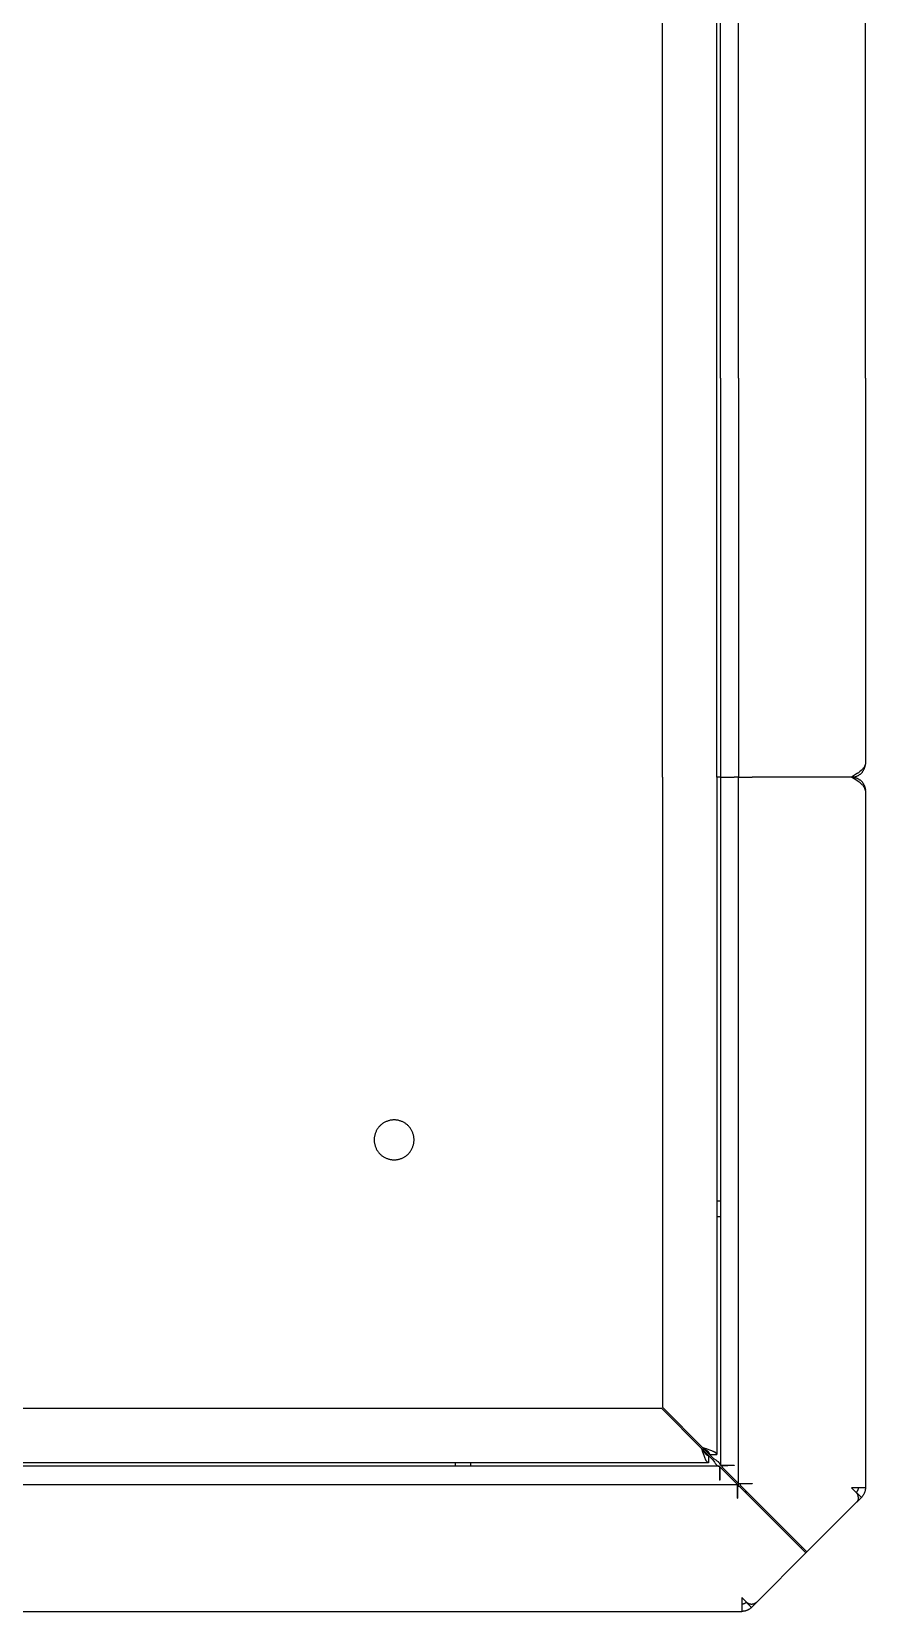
# Model space of a CAD drawing. Header units: millimetres. Extents: x -1246 to 2331, y -493 to 2006.
# Drawn here: x 851.2 to 1081.2, y -0.1 to 435.4 of the extents above; entities that cross this region are included whole.
import ezdxf

# ---------------------------------------------------------------- set-up
doc = ezdxf.new("R2010")
doc.units = ezdxf.units.MM
doc.header["$MEASUREMENT"] = 0
doc.layers.add('Utwórz2D linie widoczne', color=7, linetype='Continuous', true_color=0x000000)

msp = doc.modelspace()

# ---------------------------------------------------------------- linework, layer by layer
at = {"layer": 'Utwórz2D linie widoczne'}
for p, q in [((1025.21, 229.91), (1025.21, 669.92)), ((1040.21, 229.91), (1040.21, 669.92)), ((1041.22, 339.91), (1041.22, 449.92)), ((1046.22, 339.91), (1046.22, 449.92)), ((1081.22, 339.91), (1081.22, 449.92)), ((1041.22, 339.91), (1041.22, 229.91)), ((1046.22, 339.91), (1046.22, 229.91)), ((1081.22, 339.91), (1081.22, 233.71)), ((1079.04, 230.98), (1078.23, 230.44)), ((1079.04, 230.98), (1079.37, 231.22)), ((1079.59, 231.39), (1079.37, 231.22)), ((1079.81, 231.56), (1079.59, 231.39)), ((1080.02, 231.74), (1079.81, 231.56)), ((1079.82, 230.77), (1079.92, 230.86)), ((1079.92, 230.86), (1080.02, 230.94)), ((1080.23, 231.93), (1080.02, 231.74)), ((1080.02, 230.94), (1080.11, 231.03)), ((1080.11, 231.03), (1080.2, 231.13)), ((1080.2, 231.13), (1080.29, 231.22)), ((1080.23, 231.93), (1080.47, 232.17)), ((1080.29, 231.22), (1080.37, 231.32)), ((1080.37, 231.32), (1080.45, 231.43)), ((1080.45, 231.43), (1080.53, 231.53)), ((1080.54, 232.25), (1080.47, 232.17)), ((1080.53, 231.53), (1080.6, 231.64)), ((1080.61, 232.33), (1080.54, 232.25)), ((1080.6, 231.64), (1080.67, 231.75)), ((1080.68, 232.42), (1080.61, 232.33)), ((1080.67, 231.75), (1080.73, 231.86)), ((1080.75, 232.51), (1080.68, 232.42)), ((1080.73, 231.86), (1080.8, 231.98)), ((1080.82, 232.6), (1080.75, 232.51)), ((1080.8, 231.98), (1080.85, 232.1)), ((1080.88, 232.69), (1080.82, 232.6)), ((1080.85, 232.1), (1080.91, 232.21)), ((1080.94, 232.78), (1080.88, 232.69)), ((1080.91, 232.21), (1080.96, 232.33)), ((1080.99, 232.88), (1080.94, 232.78)), ((1080.96, 232.33), (1081, 232.46)), ((1080.99, 232.88), (1081.02, 232.94)), ((1081, 232.46), (1081.04, 232.58)), ((1081.02, 232.94), (1081.05, 233)), ((1081.04, 232.58), (1081.08, 232.71)), ((1081.05, 233), (1081.08, 233.06)), ((1081.08, 233.06), (1081.1, 233.12)), ((1081.08, 232.71), (1081.11, 232.83)), ((1081.12, 233.17), (1081.1, 233.12)), ((1081.11, 232.83), (1081.14, 232.96)), ((1081.14, 233.22), (1081.12, 233.17)), ((1081.15, 233.28), (1081.14, 233.22)), ((1081.14, 232.96), (1081.16, 233.09)), ((1081.17, 233.33), (1081.15, 233.28)), ((1081.16, 233.09), (1081.18, 233.22)), ((1081.18, 233.38), (1081.17, 233.33)), ((1081.19, 233.44), (1081.18, 233.38)), ((1081.18, 233.22), (1081.2, 233.34)), ((1081.2, 233.49), (1081.19, 233.44)), ((1081.21, 233.55), (1081.2, 233.49)), ((1081.2, 233.34), (1081.21, 233.47)), ((1081.22, 233.71), (1081.21, 233.66)), ((1081.21, 233.66), (1081.21, 233.6)), ((1081.21, 233.6), (1081.21, 233.55)), ((1025.21, 229.91), (1025.21, 56.2)), ((1040.21, 229.91), (1040.21, 43.2)), ((1041.22, 229.91), (1040.21, 229.91)), ((1041.22, 229.91), (1045.02, 229.91)), ((1041.22, 229.91), (1041.22, 40.2)), ((1046.22, 229.91), (1045.02, 229.91)), ((1046.22, 229.91), (1050.02, 229.91)), ((1046.22, 35.2), (1046.22, 229.91)), ((1077.42, 229.91), (1050.02, 229.91)), ((1078.23, 230.44), (1077.42, 229.91)), ((1077.42, 229.91), (1077.55, 229.91)), ((1077.42, 229.91), (1077.55, 229.91)), ((1078.15, 229.44), (1077.42, 229.91)), ((1077.55, 229.91), (1077.68, 229.92)), ((1077.55, 229.91), (1077.68, 229.9)), ((1077.68, 229.92), (1077.81, 229.93)), ((1077.68, 229.9), (1077.81, 229.89)), ((1077.81, 229.93), (1077.93, 229.95)), ((1077.81, 229.89), (1077.93, 229.88)), ((1077.93, 229.95), (1078.06, 229.97)), ((1077.93, 229.88), (1078.06, 229.86)), ((1078.06, 229.97), (1078.19, 229.99)), ((1078.06, 229.86), (1078.19, 229.83)), ((1078.87, 228.96), (1078.15, 229.44)), ((1078.19, 229.99), (1078.32, 230.02)), ((1078.19, 229.83), (1078.32, 229.8)), ((1078.32, 230.02), (1078.44, 230.05)), ((1078.32, 229.8), (1078.44, 229.77)), ((1078.44, 230.05), (1078.57, 230.09)), ((1078.44, 229.77), (1078.57, 229.73)), ((1078.57, 230.09), (1078.69, 230.13)), ((1078.57, 229.73), (1078.69, 229.69)), ((1078.69, 230.13), (1078.81, 230.18)), ((1078.69, 229.69), (1078.81, 229.65)), ((1078.81, 230.18), (1078.93, 230.23)), ((1078.81, 229.65), (1078.93, 229.6)), ((1079.2, 228.73), (1078.87, 228.96)), ((1078.93, 230.23), (1079.05, 230.28)), ((1078.93, 229.6), (1079.05, 229.54)), ((1079.05, 230.28), (1079.17, 230.34)), ((1079.05, 229.54), (1079.17, 229.48)), ((1079.17, 230.34), (1079.28, 230.4)), ((1079.17, 229.48), (1079.28, 229.42)), ((1079.53, 228.49), (1079.2, 228.73)), ((1079.28, 230.4), (1079.4, 230.47)), ((1079.28, 229.42), (1079.4, 229.36)), ((1079.4, 230.47), (1079.51, 230.54)), ((1079.4, 229.36), (1079.51, 229.29)), ((1079.51, 230.54), (1079.61, 230.61)), ((1079.51, 229.29), (1079.61, 229.21)), ((1079.72, 228.33), (1079.53, 228.49)), ((1079.61, 230.61), (1079.72, 230.69)), ((1079.61, 229.21), (1079.72, 229.14)), ((1079.72, 230.69), (1079.82, 230.77)), ((1079.72, 229.14), (1079.82, 229.05)), ((1079.91, 228.18), (1079.72, 228.33)), ((1079.82, 229.05), (1079.92, 228.97)), ((1080.1, 228.01), (1079.91, 228.18)), ((1079.92, 228.97), (1080.02, 228.88)), ((1080.02, 228.88), (1080.11, 228.79)), ((1080.23, 227.9), (1080.1, 228.01)), ((1080.11, 228.79), (1080.2, 228.7)), ((1080.2, 228.7), (1080.29, 228.6)), ((1080.35, 227.78), (1080.23, 227.9)), ((1080.29, 228.6), (1080.37, 228.5)), ((1080.46, 227.66), (1080.35, 227.78)), ((1080.37, 228.5), (1080.45, 228.4)), ((1080.45, 228.4), (1080.53, 228.29)), ((1080.57, 227.54), (1080.46, 227.66)), ((1080.53, 228.29), (1080.6, 228.19)), ((1080.64, 227.46), (1080.57, 227.54)), ((1080.6, 228.19), (1080.67, 228.07)), ((1080.7, 227.39), (1080.64, 227.46)), ((1080.67, 228.07), (1080.73, 227.96)), ((1080.76, 227.31), (1080.7, 227.39)), ((1080.73, 227.96), (1080.8, 227.85)), ((1080.82, 227.23), (1080.76, 227.31)), ((1080.8, 227.85), (1080.85, 227.73)), ((1080.87, 227.15), (1080.82, 227.23)), ((1080.85, 227.73), (1080.91, 227.61)), ((1080.93, 227.06), (1080.87, 227.15)), ((1080.91, 227.61), (1080.96, 227.49)), ((1080.96, 227), (1080.93, 227.06)), ((1080.96, 227.49), (1081, 227.37)), ((1081, 226.93), (1080.96, 227)), ((1081, 227.37), (1081.04, 227.25)), ((1081.03, 226.87), (1081, 226.93)), ((1081.06, 226.8), (1081.03, 226.87)), ((1081.04, 227.25), (1081.08, 227.12)), ((1081.09, 226.73), (1081.06, 226.8)), ((1081.08, 227.12), (1081.11, 226.99)), ((1081.12, 226.66), (1081.09, 226.73)), ((1081.11, 226.99), (1081.14, 226.87)), ((1081.14, 226.59), (1081.12, 226.66)), ((1081.14, 226.87), (1081.16, 226.74)), ((1081.16, 226.54), (1081.14, 226.59)), ((1081.16, 226.74), (1081.18, 226.61)), ((1081.17, 226.48), (1081.16, 226.54)), ((1081.18, 226.43), (1081.17, 226.48)), ((1081.18, 226.61), (1081.2, 226.48)), ((1081.2, 226.48), (1081.21, 226.35)), ((1081.19, 226.38), (1081.18, 226.43)), ((1081.2, 226.33), (1081.19, 226.38)), ((1081.21, 226.27), (1081.2, 226.33)), ((1081.21, 226.22), (1081.21, 226.27)), ((1081.21, 226.17), (1081.21, 226.22)), ((1081.22, 226.11), (1081.21, 226.17)), ((1081.22, 226.11), (1081.22, 34.02)), ((949.17, 135.02), (949, 134.95)), ((949.35, 135.09), (949.17, 135.02)), ((949.53, 135.15), (949.35, 135.09)), ((949.71, 135.2), (949.53, 135.15)), ((949.9, 135.25), (949.71, 135.2)), ((950.08, 135.3), (949.9, 135.25)), ((950.27, 135.33), (950.08, 135.3)), ((950.46, 135.36), (950.27, 135.33)), ((950.64, 135.38), (950.46, 135.36)), ((950.83, 135.4), (950.64, 135.38)), ((951.02, 135.41), (950.83, 135.4)), ((951.21, 135.41), (951.02, 135.41)), ((951.4, 135.41), (951.21, 135.41)), ((951.59, 135.4), (951.4, 135.41)), ((951.78, 135.38), (951.59, 135.4)), ((951.97, 135.36), (951.78, 135.38)), ((952.16, 135.33), (951.97, 135.36)), ((952.34, 135.3), (952.16, 135.33)), ((952.53, 135.25), (952.34, 135.3)), ((952.71, 135.2), (952.53, 135.25)), ((952.89, 135.15), (952.71, 135.2)), ((953.07, 135.09), (952.89, 135.15)), ((953.25, 135.02), (953.07, 135.09)), ((953.43, 134.95), (953.25, 135.02)), ((945.78, 130.76), (945.75, 130.58)), ((945.81, 130.95), (945.78, 130.76)), ((945.85, 131.14), (945.81, 130.95)), ((945.9, 131.32), (945.85, 131.14)), ((945.95, 131.5), (945.9, 131.32)), ((946.01, 131.68), (945.95, 131.5)), ((946.07, 131.86), (946.01, 131.68)), ((946.14, 132.04), (946.07, 131.86)), ((946.22, 132.21), (946.14, 132.04)), ((946.3, 132.38), (946.22, 132.21)), ((946.39, 132.55), (946.3, 132.38)), ((946.48, 132.72), (946.39, 132.55)), ((946.58, 132.88), (946.48, 132.72)), ((946.69, 133.04), (946.58, 132.88)), ((946.8, 133.19), (946.69, 133.04)), ((946.91, 133.34), (946.8, 133.19)), ((947.03, 133.49), (946.91, 133.34)), ((947.16, 133.63), (947.03, 133.49)), ((947.29, 133.77), (947.16, 133.63)), ((947.43, 133.9), (947.29, 133.77)), ((947.57, 134.03), (947.43, 133.9)), ((947.71, 134.15), (947.57, 134.03)), ((947.86, 134.27), (947.71, 134.15)), ((948.01, 134.38), (947.86, 134.27)), ((948.17, 134.49), (948.01, 134.38)), ((948.33, 134.59), (948.17, 134.49)), ((948.49, 134.69), (948.33, 134.59)), ((948.66, 134.78), (948.49, 134.69)), ((948.83, 134.87), (948.66, 134.78)), ((949, 134.95), (948.83, 134.87)), ((953.6, 134.87), (953.43, 134.95)), ((953.77, 134.78), (953.6, 134.87)), ((953.94, 134.69), (953.77, 134.78)), ((954.1, 134.59), (953.94, 134.69)), ((954.26, 134.49), (954.1, 134.59)), ((954.42, 134.38), (954.26, 134.49)), ((954.57, 134.27), (954.42, 134.38)), ((954.72, 134.15), (954.57, 134.27)), ((954.86, 134.03), (954.72, 134.15)), ((955, 133.9), (954.86, 134.03)), ((955.14, 133.77), (955, 133.9)), ((955.27, 133.63), (955.14, 133.77)), ((955.39, 133.49), (955.27, 133.63)), ((955.51, 133.34), (955.39, 133.49)), ((955.63, 133.19), (955.51, 133.34)), ((955.74, 133.04), (955.63, 133.19)), ((955.84, 132.88), (955.74, 133.04)), ((955.94, 132.72), (955.84, 132.88)), ((956.04, 132.55), (955.94, 132.72)), ((956.13, 132.38), (956.04, 132.55)), ((956.21, 132.21), (956.13, 132.38)), ((956.29, 132.04), (956.21, 132.21)), ((956.36, 131.86), (956.29, 132.04)), ((956.42, 131.68), (956.36, 131.86)), ((956.48, 131.5), (956.42, 131.68)), ((956.53, 131.32), (956.48, 131.5)), ((956.58, 131.14), (956.53, 131.32)), ((956.61, 130.95), (956.58, 131.14)), ((956.65, 130.76), (956.61, 130.95)), ((956.67, 130.58), (956.65, 130.76)), ((945.72, 130.2), (945.71, 130.01)), ((945.71, 130.01), (945.71, 129.82)), ((945.71, 129.82), (945.72, 129.63)), ((945.73, 130.39), (945.72, 130.2)), ((945.72, 129.63), (945.73, 129.44)), ((945.75, 130.58), (945.73, 130.39)), ((945.73, 129.44), (945.75, 129.25)), ((945.75, 129.25), (945.78, 129.06)), ((945.78, 129.06), (945.81, 128.87)), ((945.81, 128.87), (945.85, 128.69)), ((945.85, 128.69), (945.9, 128.5)), ((945.9, 128.5), (945.95, 128.32)), ((945.95, 128.32), (946.01, 128.14)), ((946.01, 128.14), (946.07, 127.96)), ((946.07, 127.96), (946.14, 127.79)), ((946.14, 127.79), (946.22, 127.61)), ((946.22, 127.61), (946.3, 127.44)), ((946.3, 127.44), (946.39, 127.27)), ((946.39, 127.27), (946.48, 127.11)), ((946.48, 127.11), (946.58, 126.95)), ((946.58, 126.95), (946.69, 126.79)), ((946.69, 126.79), (946.8, 126.63)), ((946.8, 126.63), (946.91, 126.48)), ((946.91, 126.48), (947.03, 126.34)), ((947.03, 126.34), (947.16, 126.2)), ((955.27, 126.2), (955.39, 126.34)), ((955.39, 126.34), (955.51, 126.48)), ((955.51, 126.48), (955.63, 126.63)), ((955.63, 126.63), (955.74, 126.79)), ((955.74, 126.79), (955.84, 126.95)), ((955.84, 126.95), (955.94, 127.11)), ((955.94, 127.11), (956.04, 127.27)), ((956.04, 127.27), (956.13, 127.44)), ((956.13, 127.44), (956.21, 127.61)), ((956.21, 127.61), (956.29, 127.79)), ((956.29, 127.79), (956.36, 127.96)), ((956.36, 127.96), (956.42, 128.14)), ((956.42, 128.14), (956.48, 128.32)), ((956.48, 128.32), (956.53, 128.5)), ((956.53, 128.5), (956.58, 128.69)), ((956.58, 128.69), (956.61, 128.87)), ((956.61, 128.87), (956.65, 129.06)), ((956.65, 129.06), (956.67, 129.25)), ((956.69, 130.39), (956.67, 130.58)), ((956.67, 129.25), (956.69, 129.44)), ((956.71, 130.2), (956.69, 130.39)), ((956.69, 129.44), (956.71, 129.63)), ((956.71, 130.01), (956.71, 130.2)), ((956.71, 129.82), (956.71, 130.01)), ((956.71, 129.63), (956.71, 129.82)), ((947.16, 126.2), (947.29, 126.06)), ((947.29, 126.06), (947.43, 125.92)), ((947.43, 125.92), (947.57, 125.8)), ((947.57, 125.8), (947.71, 125.67)), ((947.71, 125.67), (947.86, 125.55)), ((947.86, 125.55), (948.01, 125.44)), ((948.01, 125.44), (948.17, 125.33)), ((948.17, 125.33), (948.33, 125.23)), ((948.33, 125.23), (948.49, 125.13)), ((948.49, 125.13), (948.66, 125.04)), ((948.66, 125.04), (948.83, 124.96)), ((948.83, 124.96), (949, 124.88)), ((949, 124.88), (949.17, 124.8)), ((949.17, 124.8), (949.35, 124.74)), ((949.35, 124.74), (949.53, 124.68)), ((949.53, 124.68), (949.71, 124.62)), ((949.71, 124.62), (949.9, 124.57)), ((949.9, 124.57), (950.08, 124.53)), ((950.08, 124.53), (950.27, 124.49)), ((950.27, 124.49), (950.46, 124.47)), ((950.46, 124.47), (950.64, 124.44)), ((950.64, 124.44), (950.83, 124.43)), ((950.83, 124.43), (951.02, 124.42)), ((951.02, 124.42), (951.21, 124.41)), ((951.21, 124.41), (951.4, 124.42)), ((951.4, 124.42), (951.59, 124.43)), ((951.59, 124.43), (951.78, 124.44)), ((951.78, 124.44), (951.97, 124.47)), ((951.97, 124.47), (952.16, 124.49)), ((952.16, 124.49), (952.34, 124.53)), ((952.34, 124.53), (952.53, 124.57)), ((952.53, 124.57), (952.71, 124.62)), ((952.71, 124.62), (952.89, 124.68)), ((952.89, 124.68), (953.07, 124.74)), ((953.07, 124.74), (953.25, 124.8)), ((953.25, 124.8), (953.43, 124.88)), ((953.43, 124.88), (953.6, 124.96)), ((953.6, 124.96), (953.77, 125.04)), ((953.77, 125.04), (953.94, 125.13)), ((953.94, 125.13), (954.1, 125.23)), ((954.1, 125.23), (954.26, 125.33)), ((954.26, 125.33), (954.42, 125.44)), ((954.42, 125.44), (954.57, 125.55)), ((954.57, 125.55), (954.72, 125.67)), ((954.72, 125.67), (954.86, 125.8)), ((954.86, 125.8), (955, 125.92)), ((955, 125.92), (955.14, 126.06)), ((955.14, 126.06), (955.27, 126.2)), ((1041.22, 113.01), (1040.21, 113.01)), ((1040.21, 108.81), (1041.22, 108.81)), ((677.5, 55.91), (1024.93, 55.91)), ((1024.93, 55.91), (1036.13, 44.71)), ((1025.21, 56.2), (1036.41, 45)), ((1036.13, 44.71), (1036.47, 44.19)), ((1036.41, 43.78), (1036.13, 44.71)), ((1037.08, 44.56), (1036.41, 45)), ((1037.34, 44.71), (1036.41, 45)), ((1036.47, 44.58), (1036.41, 44.71)), ((1036.41, 44.71), (1036.55, 44.65)), ((1036.72, 42.86), (1036.41, 43.78)), ((1036.53, 44.44), (1036.47, 44.58)), ((1036.47, 44.19), (1036.59, 44.01)), ((1036.6, 44.31), (1036.53, 44.44)), ((1036.55, 44.65), (1036.69, 44.59)), ((1036.59, 44.01), (1036.72, 43.83)), ((1036.67, 44.18), (1036.6, 44.31)), ((1036.75, 44.05), (1036.67, 44.18)), ((1036.69, 44.59), (1036.82, 44.52)), ((1036.72, 43.83), (1036.82, 43.7)), ((1039.13, 41.72), (1036.75, 44.1)), ((1036.83, 43.93), (1036.75, 44.05)), ((1036.82, 44.52), (1036.95, 44.45)), ((1036.82, 43.7), (1036.92, 43.57)), ((1036.92, 43.8), (1036.83, 43.93)), ((1037.01, 43.68), (1036.92, 43.8)), ((1036.92, 43.57), (1036.97, 43.51)), ((1036.95, 44.45), (1037.08, 44.37)), ((1037.1, 43.57), (1037.01, 43.68)), ((1037.05, 44.36), (1039.42, 42)), ((1037.29, 44.41), (1037.08, 44.56)), ((1037.08, 44.37), (1037.2, 44.29)), ((1037.2, 43.46), (1037.1, 43.57)), ((1037.2, 44.29), (1037.32, 44.21)), ((1037.43, 44.31), (1037.29, 44.41)), ((1037.32, 44.21), (1037.44, 44.12)), ((1038.27, 44.41), (1037.34, 44.71)), ((1037.56, 44.21), (1037.43, 44.31)), ((1037.44, 44.12), (1037.56, 44.03)), ((1037.62, 44.15), (1037.56, 44.21)), ((1037.56, 44.03), (1037.67, 43.93)), ((1037.68, 44.1), (1037.62, 44.15)), ((1037.67, 43.93), (1037.78, 43.83)), ((1037.74, 44.04), (1037.68, 44.1)), ((1037.8, 43.98), (1037.74, 44.04)), ((1037.78, 43.83), (1037.88, 43.72)), ((1037.85, 43.94), (1037.8, 43.98)), ((1037.89, 43.89), (1037.85, 43.94)), ((1037.88, 43.72), (1037.99, 43.61)), ((1037.93, 43.84), (1037.89, 43.89)), ((1037.95, 43.82), (1037.93, 43.84)), ((1037.97, 43.79), (1037.95, 43.82)), ((1037.99, 43.77), (1037.97, 43.79)), ((1038.01, 43.74), (1037.99, 43.77)), ((1037.99, 43.61), (1038.08, 43.5)), ((1038.03, 43.71), (1038.01, 43.74)), ((1038.05, 43.69), (1038.03, 43.71)), ((1038.07, 43.66), (1038.05, 43.69)), ((1038.08, 43.63), (1038.07, 43.66)), ((1038.1, 43.61), (1038.08, 43.63)), ((1038.11, 43.58), (1038.1, 43.61)), ((1038.12, 43.56), (1038.11, 43.58)), ((1038.14, 43.53), (1038.12, 43.56)), ((1038.54, 44.31), (1038.27, 44.41)), ((1038.82, 44.21), (1038.54, 44.31)), ((1039.08, 44.1), (1038.82, 44.21)), ((1039.22, 44.04), (1039.08, 44.1)), ((1039.35, 43.98), (1039.22, 44.04)), ((1039.44, 43.94), (1039.35, 43.98)), ((1039.52, 43.9), (1039.44, 43.94)), ((1039.61, 43.85), (1039.52, 43.9)), ((1039.69, 43.8), (1039.61, 43.85)), ((1039.73, 43.78), (1039.69, 43.8)), ((1039.77, 43.75), (1039.73, 43.78)), ((1039.81, 43.73), (1039.77, 43.75)), ((1039.85, 43.7), (1039.81, 43.73)), ((1039.89, 43.67), (1039.85, 43.7)), ((1039.93, 43.64), (1039.89, 43.67)), ((1039.97, 43.61), (1039.93, 43.64)), ((1040, 43.58), (1039.97, 43.61)), ((1040.03, 43.56), (1040, 43.58)), ((1040.05, 43.53), (1040.03, 43.56)), ((1040.93, 39.92), (661.49, 39.92)), ((1037.93, 40.91), (664.5, 40.91)), ((968.11, 39.92), (968.11, 40.91)), ((972.31, 40.91), (972.31, 39.92)), ((1036.81, 42.58), (1036.72, 42.86)), ((1036.91, 42.31), (1036.81, 42.58)), ((1037.02, 42.04), (1036.91, 42.31)), ((1036.97, 43.51), (1037.03, 43.44)), ((1037.08, 41.91), (1037.02, 42.04)), ((1037.03, 43.44), (1037.08, 43.38)), ((1037.08, 43.38), (1037.14, 43.32)), ((1037.14, 41.78), (1037.08, 41.91)), ((1037.14, 43.32), (1037.19, 43.28)), ((1037.18, 41.69), (1037.14, 41.78)), ((1037.23, 41.6), (1037.18, 41.69)), ((1037.19, 43.28), (1037.24, 43.23)), ((1037.3, 43.35), (1037.2, 43.46)), ((1037.27, 41.52), (1037.23, 41.6)), ((1037.24, 43.23), (1037.28, 43.19)), ((1037.32, 41.43), (1037.27, 41.52)), ((1037.28, 43.19), (1037.31, 43.17)), ((1037.4, 43.24), (1037.3, 43.35)), ((1037.31, 43.17), (1037.33, 43.15)), ((1037.35, 41.39), (1037.32, 41.43)), ((1037.33, 43.15), (1037.36, 43.13)), ((1037.37, 41.35), (1037.35, 41.39)), ((1037.36, 43.13), (1037.38, 43.11)), ((1037.4, 41.31), (1037.37, 41.35)), ((1037.38, 43.11), (1037.41, 43.09)), ((1037.51, 43.14), (1037.4, 43.24)), ((1037.43, 41.27), (1037.4, 41.31)), ((1037.41, 43.09), (1037.44, 43.08)), ((1037.46, 41.23), (1037.43, 41.27)), ((1037.44, 43.08), (1037.46, 43.06)), ((1037.46, 43.06), (1037.49, 43.04)), ((1037.49, 41.2), (1037.46, 41.23)), ((1037.49, 43.04), (1037.52, 43.03)), ((1037.52, 41.16), (1037.49, 41.2)), ((1037.63, 43.04), (1037.51, 43.14)), ((1037.52, 43.03), (1037.55, 43.01)), ((1037.55, 41.12), (1037.52, 41.16)), ((1037.55, 43.01), (1037.57, 43)), ((1037.57, 41.1), (1037.55, 41.12)), ((1037.57, 43), (1037.59, 42.99)), ((1037.59, 41.08), (1037.57, 41.1)), ((1037.59, 42.99), (1037.62, 42.98)), ((1037.61, 41.06), (1037.59, 41.08)), ((1037.63, 41.05), (1037.61, 41.06)), ((1037.62, 42.98), (1037.64, 42.97)), ((1037.74, 42.95), (1037.63, 43.04)), ((1037.64, 41.04), (1037.63, 41.05)), ((1037.64, 42.97), (1037.66, 42.96)), ((1037.65, 41.03), (1037.64, 41.04)), ((1037.66, 41.02), (1037.65, 41.03)), ((1037.66, 42.96), (1037.69, 42.95)), ((1037.67, 41.01), (1037.66, 41.02)), ((1037.69, 41), (1037.67, 41.01)), ((1037.69, 42.95), (1037.71, 42.95)), ((1037.7, 40.99), (1037.69, 41)), ((1037.71, 40.98), (1037.7, 40.99)), ((1037.71, 42.95), (1037.73, 42.94)), ((1037.72, 40.97), (1037.71, 40.98)), ((1037.74, 40.96), (1037.72, 40.97)), ((1037.73, 42.94), (1037.76, 42.93)), ((1037.75, 40.96), (1037.74, 40.96)), ((1037.76, 40.95), (1037.75, 40.96)), ((1037.76, 42.93), (1037.78, 42.93)), ((1037.77, 40.95), (1037.76, 40.95)), ((1037.78, 40.94), (1037.77, 40.95)), ((1037.78, 42.93), (1037.81, 42.92)), ((1037.8, 40.94), (1037.78, 40.94)), ((1037.81, 40.93), (1037.8, 40.94)), ((1037.81, 42.92), (1037.83, 42.92)), ((1037.82, 40.93), (1037.81, 40.93)), ((1037.83, 40.93), (1037.82, 40.93)), ((1037.83, 42.92), (1037.84, 42.92)), ((1037.84, 40.92), (1037.83, 40.93)), ((1037.84, 42.92), (1037.86, 42.92)), ((1037.86, 40.92), (1037.84, 40.92)), ((1037.86, 42.92), (1037.87, 42.92)), ((1037.87, 40.92), (1037.86, 40.92)), ((1037.87, 42.92), (1037.88, 42.91)), ((1037.88, 40.92), (1037.87, 40.92)), ((1037.88, 42.91), (1037.89, 42.91)), ((1037.89, 40.92), (1037.88, 40.92)), ((1037.89, 42.91), (1037.91, 42.91)), ((1037.91, 40.91), (1037.89, 40.92)), ((1037.91, 42.91), (1037.92, 42.91)), ((1037.92, 40.91), (1037.91, 40.91)), ((1037.92, 42.91), (1037.93, 42.91)), ((1037.93, 40.91), (1037.92, 40.91)), ((1037.92, 40.91), (1037.92, 40.91)), ((1037.93, 42.91), (1037.93, 40.91)), ((1038.08, 43.5), (1038.18, 43.39)), ((1038.15, 43.51), (1038.14, 43.53)), ((1038.16, 43.48), (1038.15, 43.51)), ((1038.17, 43.46), (1038.16, 43.48)), ((1038.17, 43.44), (1038.17, 43.46)), ((1038.18, 43.41), (1038.17, 43.44)), ((1038.19, 43.39), (1038.18, 43.41)), ((1038.19, 43.36), (1038.19, 43.39)), ((1038.2, 43.34), (1038.19, 43.36)), ((1038.2, 43.32), (1038.2, 43.34)), ((1038.21, 43.29), (1038.2, 43.32)), ((1038.21, 43.27), (1038.21, 43.29)), ((1038.21, 43.24), (1038.21, 43.27)), ((1038.21, 43.22), (1038.21, 43.24)), ((1038.21, 43.2), (1038.21, 43.22)), ((1038.21, 43.2), (1040.21, 43.2)), ((1039.13, 41.72), (1039.56, 41.06)), ((1040.03, 41.6), (1039.42, 42)), ((1039.56, 41.06), (1039.67, 40.9)), ((1039.67, 40.9), (1039.77, 40.77)), ((1039.77, 40.77), (1039.87, 40.64)), ((1039.87, 40.64), (1039.92, 40.58)), ((1039.92, 40.58), (1039.97, 40.51)), ((1039.97, 40.51), (1040.02, 40.45)), ((1040.02, 40.45), (1040.08, 40.39)), ((1040.23, 41.46), (1040.03, 41.6)), ((1040.07, 43.51), (1040.05, 43.53)), ((1040.08, 43.5), (1040.07, 43.51)), ((1040.09, 43.49), (1040.08, 43.5)), ((1040.08, 40.39), (1040.12, 40.35)), ((1040.1, 43.48), (1040.09, 43.49)), ((1040.11, 43.46), (1040.1, 43.48)), ((1040.12, 43.45), (1040.11, 43.46)), ((1040.13, 43.44), (1040.12, 43.45)), ((1040.12, 40.35), (1040.17, 40.3)), ((1040.14, 43.43), (1040.13, 43.44)), ((1040.15, 43.41), (1040.14, 43.43)), ((1040.15, 43.4), (1040.15, 43.41)), ((1040.16, 43.39), (1040.15, 43.4)), ((1040.17, 43.38), (1040.16, 43.39)), ((1040.17, 43.36), (1040.17, 43.38)), ((1040.18, 43.35), (1040.17, 43.36)), ((1040.17, 40.3), (1040.21, 40.26)), ((1040.18, 43.34), (1040.18, 43.35)), ((1040.19, 43.33), (1040.18, 43.34)), ((1040.19, 43.32), (1040.19, 43.33)), ((1040.2, 43.31), (1040.19, 43.32)), ((1040.2, 43.29), (1040.2, 43.31)), ((1040.2, 43.28), (1040.2, 43.29)), ((1040.2, 43.27), (1040.2, 43.28)), ((1040.21, 43.26), (1040.2, 43.27)), ((1040.21, 43.25), (1040.21, 43.26)), ((1040.21, 43.23), (1040.21, 43.25)), ((1040.21, 43.22), (1040.21, 43.23)), ((1040.21, 43.21), (1040.21, 43.22)), ((1040.21, 43.2), (1040.21, 43.21)), ((1040.21, 43.2), (1040.21, 43.2)), ((1040.21, 40.26), (1040.26, 40.22)), ((1040.36, 41.36), (1040.23, 41.46)), ((1040.26, 40.22), (1040.31, 40.18)), ((1040.31, 40.18), (1040.33, 40.16)), ((1040.33, 40.16), (1040.36, 40.14)), ((1040.49, 41.26), (1040.36, 41.36)), ((1040.36, 40.14), (1040.38, 40.12)), ((1040.38, 40.12), (1040.41, 40.1)), ((1040.41, 40.1), (1040.43, 40.08)), ((1040.43, 40.08), (1040.46, 40.07)), ((1040.46, 40.07), (1040.48, 40.05)), ((1040.48, 40.05), (1040.5, 40.04)), ((1040.55, 41.21), (1040.49, 41.26)), ((1040.5, 40.04), (1040.52, 40.03)), ((1040.52, 40.03), (1040.54, 40.02)), ((1040.54, 40.02), (1040.57, 40.01)), ((1040.62, 41.16), (1040.55, 41.21)), ((1040.57, 40.01), (1040.59, 40)), ((1040.59, 40), (1040.61, 39.99)), ((1040.61, 39.99), (1040.63, 39.98)), ((1040.68, 41.11), (1040.62, 41.16)), ((1040.63, 39.98), (1040.66, 39.97)), ((1040.66, 39.97), (1040.68, 39.96)), ((1040.74, 41.05), (1040.68, 41.11)), ((1040.68, 39.96), (1040.7, 39.95)), ((1040.7, 39.95), (1040.72, 39.95)), ((1040.72, 39.95), (1040.75, 39.94)), ((1040.78, 41.01), (1040.74, 41.05)), ((1040.75, 39.94), (1040.77, 39.93)), ((1040.77, 39.93), (1040.8, 39.93)), ((1040.83, 40.97), (1040.78, 41.01)), ((1040.8, 39.93), (1040.82, 39.92)), ((1040.87, 40.92), (1040.83, 40.97)), ((1040.91, 40.87), (1040.87, 40.92)), ((1040.95, 40.82), (1040.91, 40.87)), ((1040.93, 39.92), (1040.93, 36.12)), ((1041, 39.92), (1040.93, 39.92)), ((1040.97, 40.8), (1040.95, 40.82)), ((1040.99, 40.77), (1040.97, 40.8)), ((1041.01, 40.75), (1040.99, 40.77)), ((1041, 39.92), (1041, 37.92)), ((1041.03, 40.72), (1041.01, 40.75)), ((1041.05, 40.7), (1041.03, 40.72)), ((1041.04, 39.26), (1041.03, 39.25)), ((1041.03, 39.25), (1041.03, 39.24)), ((1041.03, 39.24), (1041.03, 39.23)), ((1041.03, 39.23), (1041.03, 39.22)), ((1041.03, 39.22), (1041.03, 39.21)), ((1041.03, 39.21), (1041.03, 36.12)), ((1041.05, 39.3), (1041.04, 39.29)), ((1041.04, 39.29), (1041.04, 39.28)), ((1041.04, 39.28), (1041.04, 39.27)), ((1041.04, 39.27), (1041.04, 39.26)), ((1041.04, 39.26), (1041.04, 39.26)), ((1041.06, 40.67), (1041.05, 40.7)), ((1041.06, 39.32), (1041.05, 39.31)), ((1041.05, 39.31), (1041.05, 39.31)), ((1041.05, 39.31), (1041.05, 39.3)), ((1041.08, 40.65), (1041.06, 40.67)), ((1041.07, 39.34), (1041.06, 39.33)), ((1041.06, 39.33), (1041.06, 39.32)), ((1041.08, 39.36), (1041.07, 39.35)), ((1041.07, 39.35), (1041.07, 39.34)), ((1041.07, 39.34), (1041.07, 39.34)), ((1041.09, 40.63), (1041.08, 40.65)), ((1041.09, 39.37), (1041.08, 39.37)), ((1041.08, 39.37), (1041.08, 39.36)), ((1041.1, 40.61), (1041.09, 40.63)), ((1041.1, 39.38), (1041.09, 39.37)), ((1041.11, 40.58), (1041.1, 40.61)), ((1041.11, 39.39), (1041.1, 39.38)), ((1041.1, 39.38), (1041.1, 39.38)), ((1041.13, 40.56), (1041.11, 40.58)), ((1041.12, 39.4), (1041.11, 39.4)), ((1041.11, 39.4), (1041.11, 39.39)), ((1041.13, 39.41), (1041.12, 39.4)), ((1041.14, 40.54), (1041.13, 40.56)), ((1041.14, 39.42), (1041.13, 39.41)), ((1041.13, 39.41), (1041.13, 39.41)), ((1041.15, 40.51), (1041.14, 40.54)), ((1041.15, 39.42), (1041.14, 39.42)), ((1041.16, 40.49), (1041.15, 40.51)), ((1041.16, 39.43), (1041.15, 39.42)), ((1041.17, 40.47), (1041.16, 40.49)), ((1041.17, 39.44), (1041.16, 39.43)), ((1041.16, 39.43), (1041.16, 39.43)), ((1041.17, 40.45), (1041.17, 40.47)), ((1041.18, 40.42), (1041.17, 40.45)), ((1041.18, 39.44), (1041.17, 39.44)), ((1041.19, 40.4), (1041.18, 40.42)), ((1041.19, 39.44), (1041.18, 39.44)), ((1041.19, 40.38), (1041.19, 40.4)), ((1041.2, 40.36), (1041.19, 40.38)), ((1041.2, 39.45), (1041.19, 39.45)), ((1041.19, 39.45), (1041.19, 39.44)), ((1041.2, 40.33), (1041.2, 40.36)), ((1041.21, 40.31), (1041.2, 40.33)), ((1041.21, 39.45), (1041.2, 39.45)), ((1041.22, 39.45), (1041.21, 39.45)), ((1041.22, 40.2), (1045.02, 40.2)), ((1041.22, 40.2), (1041.22, 40.13)), ((1041.22, 40.13), (1043.22, 40.13)), ((1041.23, 39.46), (1041.22, 39.45)), ((1041.24, 39.46), (1041.23, 39.46)), ((1041.25, 39.46), (1041.24, 39.46)), ((1041.24, 39.46), (1041.24, 39.46)), ((1041.26, 39.46), (1041.25, 39.46)), ((1041.27, 39.46), (1041.26, 39.46)), ((1041.28, 39.46), (1041.27, 39.46)), ((1041.29, 39.46), (1041.28, 39.46)), ((1041.3, 39.46), (1041.29, 39.46)), ((1041.31, 39.46), (1041.3, 39.46)), ((1041.32, 39.46), (1041.31, 39.46)), ((1041.31, 39.46), (1041.31, 39.46)), ((1041.33, 39.46), (1041.32, 39.46)), ((1041.34, 39.46), (1041.33, 39.46)), ((1041.35, 39.45), (1041.34, 39.46)), ((1041.36, 39.45), (1041.35, 39.45)), ((1041.37, 39.45), (1041.36, 39.45)), ((1041.36, 39.45), (1041.36, 39.45)), ((1041.38, 39.44), (1041.37, 39.45)), ((1041.39, 39.44), (1041.38, 39.44)), ((1041.4, 39.43), (1041.39, 39.44)), ((1041.41, 39.43), (1041.4, 39.43)), ((1041.4, 39.43), (1041.4, 39.43)), ((1041.42, 39.42), (1041.41, 39.43)), ((1041.43, 39.42), (1041.42, 39.42)), ((1041.43, 39.41), (1041.43, 39.42)), ((1041.44, 39.41), (1041.43, 39.41)), ((1041.45, 39.4), (1041.44, 39.41)), ((1041.46, 39.39), (1041.45, 39.4)), ((1041.45, 39.4), (1041.45, 39.4)), ((1046.22, 34.63), (1041.46, 39.39)), ((1041.68, 39.91), (1041.67, 39.9)), ((1041.67, 39.9), (1041.67, 39.89)), ((1041.67, 39.89), (1041.67, 39.88)), ((1041.67, 39.88), (1041.67, 39.87)), ((1041.67, 39.87), (1041.67, 39.87)), ((1041.67, 39.87), (1041.67, 39.86)), ((1041.67, 39.86), (1041.67, 39.85)), ((1041.67, 39.84), (1041.67, 39.85)), ((1041.67, 39.83), (1041.67, 39.84)), ((1041.67, 39.82), (1041.67, 39.83)), ((1041.67, 39.81), (1041.67, 39.82)), ((1041.67, 39.8), (1041.67, 39.81)), ((1041.67, 39.81), (1041.67, 39.81)), ((1041.68, 39.79), (1041.67, 39.8)), ((1041.69, 39.94), (1041.68, 39.93)), ((1041.68, 39.93), (1041.68, 39.92)), ((1041.68, 39.92), (1041.68, 39.92)), ((1041.68, 39.92), (1041.68, 39.91)), ((1041.68, 39.78), (1041.68, 39.79)), ((1041.68, 39.77), (1041.68, 39.78)), ((1041.68, 39.76), (1041.68, 39.77)), ((1041.69, 39.76), (1041.68, 39.76)), ((1041.7, 39.96), (1041.69, 39.96)), ((1041.69, 39.96), (1041.69, 39.95)), ((1041.69, 39.95), (1041.69, 39.94)), ((1041.69, 39.75), (1041.69, 39.76)), ((1041.69, 39.74), (1041.69, 39.75)), ((1041.7, 39.73), (1041.69, 39.74)), ((1041.71, 39.99), (1041.7, 39.98)), ((1041.7, 39.98), (1041.7, 39.97)), ((1041.7, 39.97), (1041.7, 39.96)), ((1041.7, 39.72), (1041.7, 39.73)), ((1041.7, 39.73), (1041.7, 39.73)), ((1041.71, 39.71), (1041.7, 39.72)), ((1041.72, 40), (1041.71, 39.99)), ((1041.71, 39.99), (1041.71, 39.99)), ((1041.71, 39.7), (1041.71, 39.71)), ((1041.72, 39.7), (1041.71, 39.7)), ((1041.73, 40.01), (1041.72, 40.01)), ((1041.72, 40.01), (1041.72, 40)), ((1041.72, 39.69), (1041.72, 39.7)), ((1041.73, 39.68), (1041.72, 39.69)), ((1041.74, 40.02), (1041.73, 40.01)), ((1041.74, 39.68), (1041.73, 39.68)), ((1041.75, 40.03), (1041.74, 40.03)), ((1041.74, 40.03), (1041.74, 40.02)), ((1041.74, 39.67), (1041.74, 39.68)), ((1041.74, 39.67), (1046.22, 35.2)), ((1041.76, 40.04), (1041.75, 40.04)), ((1041.75, 40.04), (1041.75, 40.03)), ((1041.77, 40.05), (1041.76, 40.04)), ((1041.78, 40.06), (1041.77, 40.05)), ((1041.77, 40.05), (1041.77, 40.05)), ((1041.79, 40.06), (1041.78, 40.06)), ((1041.8, 40.07), (1041.79, 40.06)), ((1041.81, 40.07), (1041.8, 40.07)), ((1041.8, 40.07), (1041.8, 40.07)), ((1041.82, 40.08), (1041.81, 40.07)), ((1041.83, 40.08), (1041.82, 40.08)), ((1041.84, 40.09), (1041.83, 40.08)), ((1041.83, 40.08), (1041.83, 40.08)), ((1041.85, 40.09), (1041.84, 40.09)), ((1041.86, 40.09), (1041.85, 40.09)), ((1041.87, 40.09), (1041.86, 40.09)), ((1041.88, 40.1), (1041.87, 40.09)), ((1041.89, 40.1), (1041.88, 40.1)), ((1041.88, 40.1), (1041.88, 40.1)), ((1041.9, 40.1), (1041.89, 40.1)), ((1041.91, 40.1), (1041.9, 40.1)), ((1041.92, 40.1), (1041.91, 40.1)), ((1045.02, 40.1), (1041.92, 40.1)), ((1043.22, 40.2), (1043.22, 40.13)), ((1045.02, 40.2), (1045.02, 40.1)), ((656.51, 34.92), (1045.92, 34.92)), ((1041, 37.92), (1040.93, 37.92)), ((1041.03, 36.12), (1040.93, 36.12)), ((1045.93, 34.92), (1045.92, 34.92)), ((1045.93, 31.12), (1045.93, 34.92)), ((1046.22, 35.2), (1050.02, 35.2)), ((1046.22, 34.45), (1046.22, 35.2)), ((1046.68, 34.91), (1046.67, 34.9)), ((1046.67, 34.9), (1046.67, 34.89)), ((1046.67, 34.89), (1046.67, 34.88)), ((1046.67, 34.88), (1046.67, 34.87)), ((1046.67, 34.87), (1046.67, 34.87)), ((1046.67, 34.87), (1046.67, 34.86)), ((1046.67, 34.86), (1046.67, 34.85)), ((1046.67, 34.84), (1046.67, 34.85)), ((1046.69, 34.94), (1046.68, 34.93)), ((1046.68, 34.93), (1046.68, 34.92)), ((1046.68, 34.92), (1046.68, 34.92)), ((1046.68, 34.92), (1046.68, 34.91)), ((1046.7, 34.96), (1046.69, 34.96)), ((1046.69, 34.96), (1046.69, 34.95)), ((1046.69, 34.95), (1046.69, 34.94)), ((1046.71, 34.99), (1046.7, 34.98)), ((1046.7, 34.98), (1046.7, 34.97)), ((1046.7, 34.97), (1046.7, 34.96)), ((1046.72, 35), (1046.71, 34.99)), ((1046.71, 34.99), (1046.71, 34.99)), ((1046.73, 35.01), (1046.72, 35.01)), ((1046.72, 35.01), (1046.72, 35)), ((1046.74, 35.02), (1046.73, 35.01)), ((1046.75, 35.03), (1046.74, 35.03)), ((1046.74, 35.03), (1046.74, 35.02)), ((1046.76, 35.04), (1046.75, 35.04)), ((1046.75, 35.04), (1046.75, 35.03)), ((1046.77, 35.05), (1046.76, 35.04)), ((1046.78, 35.06), (1046.77, 35.05)), ((1046.77, 35.05), (1046.77, 35.05)), ((1046.79, 35.06), (1046.78, 35.06)), ((1046.8, 35.07), (1046.79, 35.06)), ((1046.81, 35.07), (1046.8, 35.07)), ((1046.8, 35.07), (1046.8, 35.07)), ((1046.82, 35.08), (1046.81, 35.07)), ((1046.83, 35.08), (1046.82, 35.08)), ((1046.84, 35.09), (1046.83, 35.08)), ((1046.83, 35.08), (1046.83, 35.08)), ((1046.85, 35.09), (1046.84, 35.09)), ((1046.86, 35.09), (1046.85, 35.09)), ((1046.87, 35.09), (1046.86, 35.09)), ((1046.88, 35.1), (1046.87, 35.09)), ((1046.89, 35.1), (1046.88, 35.1)), ((1046.88, 35.1), (1046.88, 35.1)), ((1046.9, 35.1), (1046.89, 35.1)), ((1046.91, 35.1), (1046.9, 35.1)), ((1046.92, 35.1), (1046.91, 35.1)), ((1050.02, 35.1), (1046.92, 35.1)), ((1048.22, 35.1), (1048.22, 35.2)), ((1050.02, 35.2), (1050.02, 35.1)), ((1045.93, 31.12), (1046.03, 31.12)), ((1046.03, 34.24), (1046.03, 34.25)), ((1046.03, 34.25), (1046.04, 34.25)), ((1046.03, 34.23), (1046.03, 34.24)), ((1046.03, 34.22), (1046.03, 34.23)), ((1046.03, 34.21), (1046.03, 34.22)), ((1046.03, 31.12), (1046.03, 34.21)), ((1046.04, 34.29), (1046.05, 34.3)), ((1046.04, 34.28), (1046.04, 34.29)), ((1046.04, 34.27), (1046.04, 34.28)), ((1046.04, 34.26), (1046.04, 34.27)), ((1046.04, 34.25), (1046.04, 34.26)), ((1046.05, 34.31), (1046.06, 34.32)), ((1046.05, 34.3), (1046.05, 34.31)), ((1046.05, 34.3), (1046.05, 34.3)), ((1046.06, 34.33), (1046.07, 34.34)), ((1046.06, 34.32), (1046.06, 34.33)), ((1046.06, 34.33), (1046.06, 34.33)), ((1046.07, 34.35), (1046.08, 34.36)), ((1046.07, 34.34), (1046.07, 34.35)), ((1046.08, 34.36), (1046.09, 34.37)), ((1046.08, 34.36), (1046.08, 34.36)), ((1046.09, 34.37), (1046.09, 34.38)), ((1046.09, 34.38), (1046.1, 34.38)), ((1046.1, 34.38), (1046.11, 34.39)), ((1046.11, 34.39), (1046.12, 34.4)), ((1046.11, 34.39), (1046.11, 34.39)), ((1046.12, 34.4), (1046.12, 34.41)), ((1046.12, 34.41), (1046.13, 34.41)), ((1046.13, 34.41), (1046.14, 34.42)), ((1046.14, 34.42), (1046.15, 34.42)), ((1046.15, 34.42), (1046.15, 34.43)), ((1046.15, 34.43), (1046.16, 34.43)), ((1046.16, 34.43), (1046.17, 34.43)), ((1046.17, 34.43), (1046.17, 34.44)), ((1046.17, 34.44), (1046.18, 34.44)), ((1046.18, 34.44), (1046.19, 34.44)), ((1046.19, 34.44), (1046.2, 34.45)), ((1046.2, 34.45), (1046.21, 34.45)), ((1046.21, 34.45), (1046.22, 34.46)), ((1046.21, 34.45), (1046.21, 34.45)), ((1046.22, 34.46), (1046.23, 34.46)), ((1046.23, 34.46), (1046.24, 34.46)), ((1046.24, 34.46), (1046.25, 34.46)), ((1046.25, 34.46), (1046.26, 34.46)), ((1046.26, 34.46), (1046.27, 34.46)), ((1046.27, 34.46), (1046.27, 34.46)), ((1046.27, 34.46), (1046.28, 34.46)), ((1046.28, 34.46), (1046.29, 34.46)), ((1046.29, 34.46), (1046.3, 34.46)), ((1046.3, 34.46), (1046.31, 34.46)), ((1046.31, 34.46), (1046.32, 34.46)), ((1046.32, 34.46), (1046.32, 34.46)), ((1046.32, 34.46), (1046.33, 34.46)), ((1046.33, 34.46), (1046.34, 34.46)), ((1046.34, 34.46), (1046.35, 34.45)), ((1046.35, 34.45), (1046.36, 34.45)), ((1046.36, 34.45), (1046.37, 34.45)), ((1046.37, 34.45), (1046.37, 34.44)), ((1046.37, 34.44), (1046.38, 34.44)), ((1046.38, 34.44), (1046.39, 34.44)), ((1046.39, 34.44), (1046.4, 34.43)), ((1046.4, 34.43), (1046.4, 34.43)), ((1046.4, 34.43), (1046.41, 34.43)), ((1046.41, 34.43), (1046.42, 34.42)), ((1046.42, 34.42), (1046.43, 34.42)), ((1046.43, 34.42), (1046.43, 34.41)), ((1046.43, 34.41), (1046.44, 34.41)), ((1046.44, 34.41), (1046.45, 34.4)), ((1046.45, 34.4), (1046.45, 34.39)), ((1046.45, 34.39), (1046.46, 34.39)), ((1046.46, 34.39), (1064.81, 16.04)), ((1046.67, 34.83), (1046.67, 34.84)), ((1046.67, 34.82), (1046.67, 34.83)), ((1046.67, 34.81), (1046.67, 34.82)), ((1046.67, 34.8), (1046.67, 34.81)), ((1046.67, 34.81), (1046.67, 34.81)), ((1046.68, 34.79), (1046.67, 34.8)), ((1046.68, 34.78), (1046.68, 34.79)), ((1046.68, 34.77), (1046.68, 34.78)), ((1046.68, 34.76), (1046.68, 34.77)), ((1046.69, 34.76), (1046.68, 34.76)), ((1046.69, 34.75), (1046.69, 34.76)), ((1046.69, 34.74), (1046.69, 34.75)), ((1046.7, 34.73), (1046.69, 34.74)), ((1046.7, 34.72), (1046.7, 34.73)), ((1046.7, 34.73), (1046.7, 34.73)), ((1046.71, 34.71), (1046.7, 34.72)), ((1046.71, 34.7), (1046.71, 34.71)), ((1046.72, 34.7), (1046.71, 34.7)), ((1046.72, 34.69), (1046.72, 34.7)), ((1046.73, 34.68), (1046.72, 34.69)), ((1046.74, 34.68), (1046.73, 34.68)), ((1046.74, 34.67), (1046.74, 34.68)), ((1046.74, 34.67), (1065.09, 16.32)), ((1048.22, 32.92), (1047.93, 32.92)), ((1048.22, 32.92), (1048.22, 33.2)), ((1048.22, 32.92), (1048.5, 32.92)), ((1048.5, 32.92), (1063.68, 17.73)), ((1081.22, 34.02), (1077.42, 34.02)), ((1078.69, 32.74), (1077.42, 34.02)), ((1078.73, 32.79), (1078.69, 32.74)), ((1078.74, 32.69), (1078.69, 32.74)), ((1078.77, 32.83), (1078.73, 32.79)), ((1078.78, 32.64), (1078.74, 32.69)), ((1078.81, 32.88), (1078.77, 32.83)), ((1078.83, 32.59), (1078.78, 32.64)), ((1078.85, 32.93), (1078.81, 32.88)), ((1080.1, 31.33), (1078.82, 32.61)), ((1078.82, 30.05), (1079.39, 30.62)), ((1078.83, 32.6), (1080.1, 31.33)), ((1078.87, 32.54), (1078.83, 32.59)), ((1078.89, 32.98), (1078.85, 32.93)), ((1078.91, 32.48), (1078.87, 32.54)), ((1078.92, 33.03), (1078.89, 32.98)), ((1078.95, 32.43), (1078.91, 32.48)), ((1078.95, 33.08), (1078.92, 33.03)), ((1078.98, 33.13), (1078.95, 33.08)), ((1078.98, 32.37), (1078.95, 32.43)), ((1079.01, 33.19), (1078.98, 33.13)), ((1079.02, 32.31), (1078.98, 32.37)), ((1079.04, 33.24), (1079.01, 33.19)), ((1079.05, 32.25), (1079.02, 32.31)), ((1079.07, 33.3), (1079.04, 33.24)), ((1079.08, 32.19), (1079.05, 32.25)), ((1079.09, 33.36), (1079.07, 33.3)), ((1079.11, 32.13), (1079.08, 32.19)), ((1079.11, 30.53), (1079.08, 30.47)), ((1079.11, 33.41), (1079.09, 33.36)), ((1079.13, 33.47), (1079.11, 33.41)), ((1079.13, 32.06), (1079.11, 32.13)), ((1079.13, 30.6), (1079.11, 30.53)), ((1079.15, 33.53), (1079.13, 33.47)), ((1079.16, 32), (1079.13, 32.06)), ((1079.16, 30.66), (1079.13, 30.6)), ((1079.16, 33.59), (1079.15, 33.53)), ((1079.18, 33.65), (1079.16, 33.59)), ((1079.18, 31.93), (1079.16, 32)), ((1079.18, 30.72), (1079.16, 30.66)), ((1079.19, 33.71), (1079.18, 33.65)), ((1079.2, 31.87), (1079.18, 31.93)), ((1079.2, 30.79), (1079.18, 30.72)), ((1079.2, 33.77), (1079.19, 33.71)), ((1079.21, 33.83), (1079.2, 33.77)), ((1079.22, 31.8), (1079.2, 31.87)), ((1079.22, 30.86), (1079.2, 30.79)), ((1079.22, 34.02), (1079.21, 33.96)), ((1079.21, 33.96), (1079.21, 33.89)), ((1079.21, 33.89), (1079.21, 33.83)), ((1079.23, 31.74), (1079.22, 31.8)), ((1079.23, 30.92), (1079.22, 30.86)), ((1079.24, 31.67), (1079.23, 31.74)), ((1079.24, 30.99), (1079.23, 30.92)), ((1079.25, 31.6), (1079.24, 31.67)), ((1079.25, 31.06), (1079.24, 30.99)), ((1079.26, 31.53), (1079.25, 31.6)), ((1079.26, 31.13), (1079.25, 31.06)), ((1079.27, 31.47), (1079.26, 31.53)), ((1079.27, 31.19), (1079.26, 31.13)), ((1079.27, 31.4), (1079.27, 31.47)), ((1079.27, 31.33), (1079.27, 31.4)), ((1079.27, 31.33), (1079.27, 31.26)), ((1079.27, 31.26), (1079.27, 31.19)), ((1079.39, 30.62), (1080.1, 31.33)), ((1080.19, 31.42), (1080.1, 31.33)), ((1080.28, 31.52), (1080.19, 31.42)), ((1080.36, 31.62), (1080.28, 31.52)), ((1080.44, 31.72), (1080.36, 31.62)), ((1080.52, 31.83), (1080.44, 31.72)), ((1080.59, 31.93), (1080.52, 31.83)), ((1080.66, 32.04), (1080.59, 31.93)), ((1080.73, 32.15), (1080.66, 32.04)), ((1080.79, 32.27), (1080.73, 32.15)), ((1080.85, 32.38), (1080.79, 32.27)), ((1080.9, 32.5), (1080.85, 32.38)), ((1080.95, 32.62), (1080.9, 32.5)), ((1081, 32.74), (1080.95, 32.62)), ((1081.04, 32.87), (1081, 32.74)), ((1081.07, 32.99), (1081.04, 32.87)), ((1081.11, 33.12), (1081.07, 32.99)), ((1081.14, 33.24), (1081.11, 33.12)), ((1081.16, 33.37), (1081.14, 33.24)), ((1081.18, 33.5), (1081.16, 33.37)), ((1081.2, 33.63), (1081.18, 33.5)), ((1081.21, 33.76), (1081.2, 33.63)), ((1081.22, 34.02), (1081.21, 33.89)), ((1081.21, 33.89), (1081.21, 33.76)), ((1078.69, 29.92), (1065.09, 16.32)), ((1078.74, 29.96), (1078.69, 29.92)), ((1078.78, 30.02), (1078.74, 29.96)), ((1078.83, 30.07), (1078.78, 30.02)), ((1078.87, 30.12), (1078.83, 30.07)), ((1078.91, 30.18), (1078.87, 30.12)), ((1078.95, 30.23), (1078.91, 30.18)), ((1078.98, 30.29), (1078.95, 30.23)), ((1079.02, 30.35), (1078.98, 30.29)), ((1079.05, 30.41), (1079.02, 30.35)), ((1079.08, 30.47), (1079.05, 30.41)), ((1063.4, 17.45), (1063.68, 17.73)), ((1064.81, 16.04), (1051.22, 2.44)), ((1064.81, 16.04), (1065.09, 16.32)), ((1048.39, 2.44), (1047.11, 3.72)), ((1047.11, 3.72), (1047.11, -0.08)), ((1047.18, 1.92), (1047.11, 1.92)), ((1047.24, 1.92), (1047.18, 1.92)), ((1047.3, 1.93), (1047.24, 1.92)), ((1047.36, 1.93), (1047.3, 1.93)), ((1047.42, 1.94), (1047.36, 1.93)), ((1047.48, 1.95), (1047.42, 1.94)), ((1047.54, 1.97), (1047.48, 1.95)), ((1047.6, 1.98), (1047.54, 1.97)), ((1047.66, 2), (1047.6, 1.98)), ((1047.72, 2.02), (1047.66, 2)), ((1047.77, 2.04), (1047.72, 2.02)), ((1047.83, 2.06), (1047.77, 2.04)), ((1047.89, 2.09), (1047.83, 2.06)), ((1047.94, 2.12), (1047.89, 2.09)), ((1048.01, 0.02), (1047.89, 0)), ((1048, 2.15), (1047.94, 2.12)), ((1048.05, 2.18), (1048, 2.15)), ((1048.14, 0.06), (1048.01, 0.02)), ((1048.1, 2.21), (1048.05, 2.18)), ((1048.15, 2.25), (1048.1, 2.21)), ((1048.26, 0.09), (1048.14, 0.06)), ((1048.2, 2.28), (1048.15, 2.25)), ((1048.25, 2.32), (1048.2, 2.28)), ((1048.3, 2.36), (1048.25, 2.32)), ((1048.39, 0.14), (1048.26, 0.09)), ((1048.34, 2.4), (1048.3, 2.36)), ((1048.39, 2.44), (1048.34, 2.4)), ((1048.44, 2.4), (1048.39, 2.44)), ((1048.51, 0.18), (1048.39, 0.14)), ((1048.49, 2.35), (1048.44, 2.4)), ((1048.54, 2.31), (1048.49, 2.35)), ((1048.63, 0.23), (1048.51, 0.18)), ((1048.52, 2.31), (1049.8, 1.03)), ((1048.59, 2.26), (1048.54, 2.31)), ((1048.65, 2.22), (1048.59, 2.26)), ((1048.75, 0.28), (1048.63, 0.23)), ((1048.7, 2.18), (1048.65, 2.22)), ((1048.76, 2.15), (1048.7, 2.18)), ((1048.86, 0.34), (1048.75, 0.28)), ((1048.82, 2.11), (1048.76, 2.15)), ((1048.88, 2.08), (1048.82, 2.11)), ((1048.98, 0.4), (1048.86, 0.34)), ((1048.94, 2.05), (1048.88, 2.08)), ((1049, 2.02), (1048.94, 2.05)), ((1049.09, 0.47), (1048.98, 0.4)), ((1049.07, 2), (1049, 2.02)), ((1049.13, 1.97), (1049.07, 2)), ((1049.2, 0.54), (1049.09, 0.47)), ((1049.2, 1.95), (1049.13, 1.97)), ((1049.26, 1.93), (1049.2, 1.95)), ((1049.31, 0.61), (1049.2, 0.54)), ((1049.33, 1.91), (1049.26, 1.93)), ((1049.41, 0.69), (1049.31, 0.61)), ((1049.39, 1.9), (1049.33, 1.91)), ((1049.46, 1.89), (1049.39, 1.9)), ((1049.51, 0.77), (1049.41, 0.69)), ((1049.53, 1.88), (1049.46, 1.89)), ((1049.61, 0.85), (1049.51, 0.77)), ((1049.6, 1.87), (1049.53, 1.88)), ((1049.66, 1.86), (1049.6, 1.87)), ((1049.71, 0.94), (1049.61, 0.85)), ((1049.73, 1.86), (1049.66, 1.86)), ((1049.8, 1.03), (1049.71, 0.94)), ((1049.8, 1.86), (1049.73, 1.86)), ((1049.87, 1.86), (1049.8, 1.86)), ((1049.8, 1.03), (1050.51, 1.74)), ((1049.94, 1.86), (1049.87, 1.86)), ((1050.01, 1.87), (1049.94, 1.86)), ((1050.07, 1.88), (1050.01, 1.87)), ((1050.14, 1.89), (1050.07, 1.88)), ((1050.21, 1.9), (1050.14, 1.89)), ((1050.27, 1.91), (1050.21, 1.9)), ((1050.34, 1.93), (1050.27, 1.91)), ((1050.41, 1.95), (1050.34, 1.93)), ((1050.47, 1.97), (1050.41, 1.95)), ((1050.53, 2), (1050.47, 1.97)), ((1050.51, 1.74), (1051.08, 2.31)), ((1050.6, 2.02), (1050.53, 2)), ((1050.66, 2.05), (1050.6, 2.02)), ((1050.72, 2.08), (1050.66, 2.05)), ((1050.78, 2.11), (1050.72, 2.08)), ((1050.84, 2.15), (1050.78, 2.11)), ((1050.9, 2.18), (1050.84, 2.15)), ((1050.95, 2.22), (1050.9, 2.18)), ((1051.01, 2.26), (1050.95, 2.22)), ((1051.06, 2.31), (1051.01, 2.26)), ((1051.12, 2.35), (1051.06, 2.31)), ((1051.17, 2.4), (1051.12, 2.35)), ((1051.22, 2.44), (1051.17, 2.4)), ((655.31, -0.08), (1047.11, -0.08)), ((1047.24, -0.08), (1047.11, -0.08)), ((1047.37, -0.08), (1047.24, -0.08)), ((1047.5, -0.06), (1047.37, -0.08)), ((1047.63, -0.05), (1047.5, -0.06)), ((1047.76, -0.03), (1047.63, -0.05)), ((1047.89, 0), (1047.76, -0.03))]:
    msp.add_line(p, q, dxfattribs=at)

doc.saveas('drawing.dxf')
